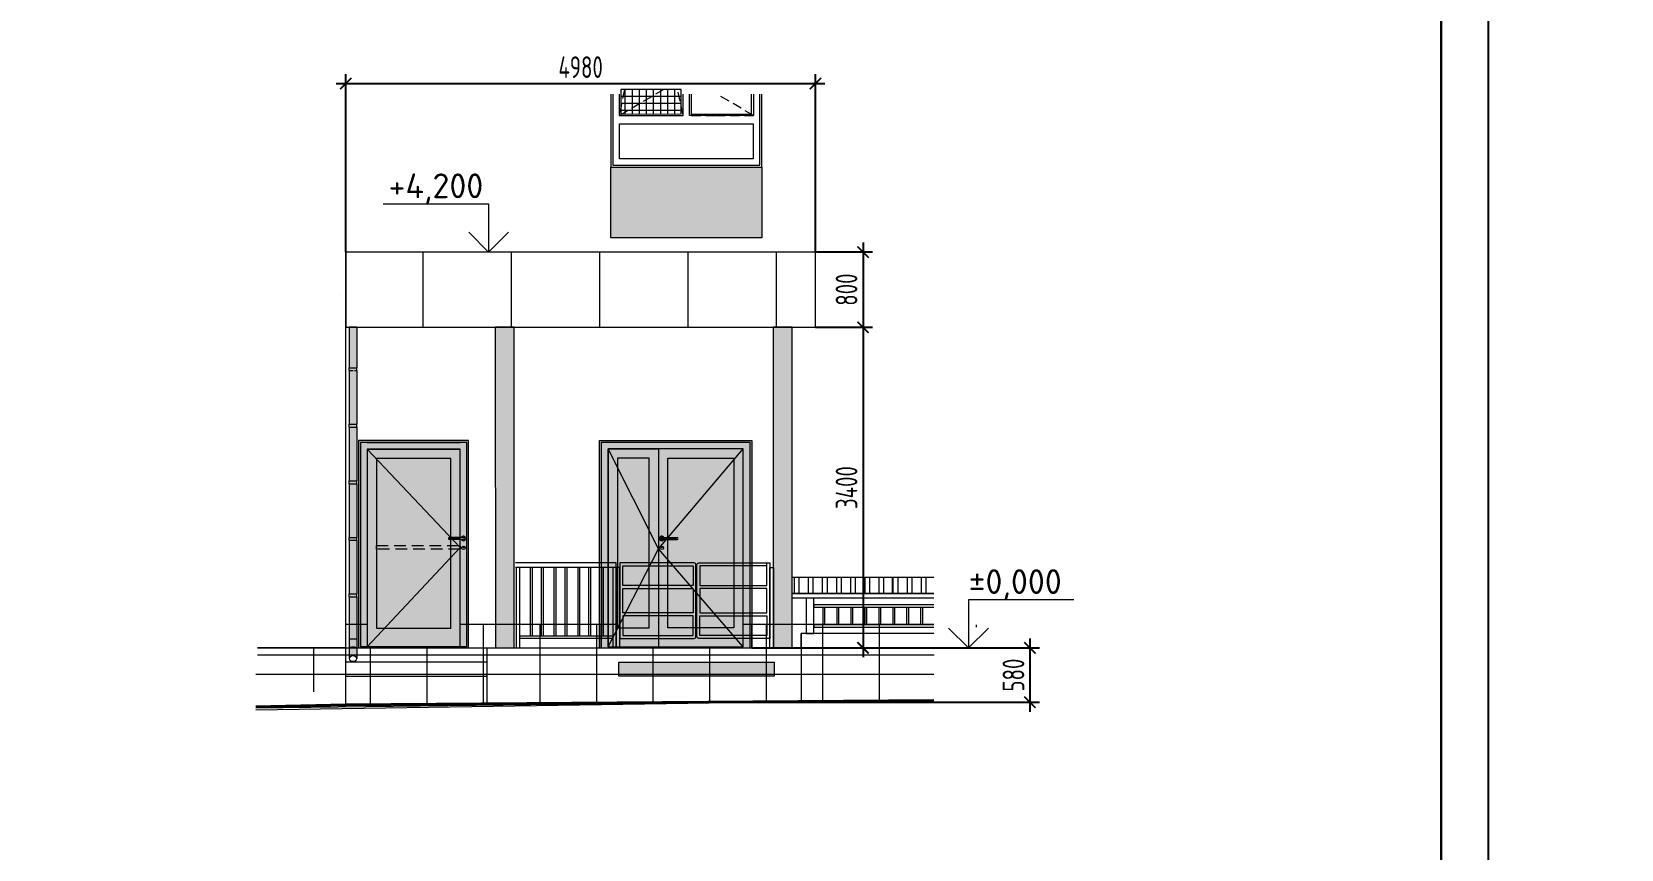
# Model space of a CAD drawing. Header units: millimetres. Extents: x -241391 to 8718866, y 0 to 143518.
# Drawn here: x -173145 to -156282, y 122989 to 131660 of the extents above; entities that cross this region are included whole.
import ezdxf
from ezdxf import colors
from ezdxf.entities.mleader import LeaderData, LeaderLine
from ezdxf.math import Vec2, Vec3

# ---------------------------------------------------------------- set-up
doc = ezdxf.new("R2010")
doc.units = ezdxf.units.MM
doc.header["$MEASUREMENT"] = 0
doc.header["$PDMODE"] = 3
doc.header["$PDSIZE"] = -4
doc.linetypes.add('01_base$0$DASHED2', pattern=[0.375, 0.25, -0.125])
doc.linetypes.add('ADSK_Штриховая_ш2 п1', pattern=[3, 2, -1])
doc.layers.get('0').update_dxf_attribs({"color": 250, "lineweight": 9})
doc.layers.get('Defpoints').update_dxf_attribs({"color": 8})
for name, color, linetype, lineweight, true_color in [('!_Окно_00_Штрих_Стекло', 7, 'Continuous', 0, 0x737373), ('!_Фасад_Штрих_Син', 7, 'Continuous', 5, 0x86d5d5), ('RAL 100 6030', 7, 'Continuous', 0, 0x989057), ('RAL 7016', 7, 'Continuous', 0, 0x383e42), ('RAL 90 10', 7, 'Continuous', 0, 0xf1ece1)]:
    doc.layers.add(name, color=color, linetype=linetype, lineweight=lineweight, true_color=true_color)
for name, color, linetype, lineweight in [('!_Цоколь', 7, 'Continuous', 0), ('АР_Лестницы ограждения', 86, 'Continuous', 13), ('АР_Отметки', 250, 'Continuous', 15), ('АР_тонкая линия', 250, 'Continuous', 0), ('Водосточная система_Ном._пера__120', 7, 'Continuous', 5), ('Ограждение', 250, 'Continuous', 9), ('Подвал', 250, 'Continuous', 30), ('СТЕНЫ кирпич ЛИДЕР', 250, 'Continuous', 15), ('Элементы узлов', 7, 'Continuous', 9)]:
    doc.layers.add(name, color=color, linetype=linetype, lineweight=lineweight)
for name, color, linetype in [('_RAMKA', 7, 'Continuous'), ('PDF _0', 7, 'Continuous'), ('PDF _PDF _0', 7, 'Continuous')]:
    doc.layers.add(name, color=color, linetype=linetype)
doc.layers.add('ТХ_привязка ТХ', color=7, linetype='Continuous', true_color=0x163d5c)
doc.styles.add('ISOCPEUR', font='isocpeur.ttf', dxfattribs={"width": 0.7})
doc.styles.add('PDF ISOCPEUR', font='isocpeur.ttf')
doc.dimstyles.new('R_100', dxfattribs={"dimtxt": 270, "dimasz": 120, "dimexe": 100, "dimexo": 0, "dimgap": 60, "dimtad": 1, "dimdec": 0, "dimrnd": 5, "dimzin": 0, "dimdsep": 46, "dimtxsty": 'ISOCPEUR', "dimblk": 'ARCHTICK', "dimcen": 0, "dimdle": 100, "dimclrd": 256, "dimclre": 256, "dimclrt": 256, "dimadec": 0, "dimazin": 0, "dimtfac": 2, "dimtdec": 0, "dimtofl": 0, "dimtmove": 1, "dimatfit": 3, "dimfxl": 1, "dimtvp": 3, "dimtolj": 1, "dimtzin": 0, "dimarcsym": 0})
pattern_1 = [(90, (453248.1, -163548.1), (-600, 1e-13), []), (180, (453248.1, -163548.1), (-2e-13, -600), [])]

# ---------------------------------------------------------------- blocks, each defined once
blk = doc.blocks.new('_DotSmall')
at = {"color": 0, "linetype": 'ByBlock', "const_width": 0.5}
blk.add_lwpolyline([(-0.0625, 0, 1), (0.0625, 0, 1)], format="xyb", close=True, dxfattribs=at)
blk = doc.blocks.new('A$Cbac6e4b7')
at = {"layer": 'RAL 100 6030'}
h = blk.add_hatch(color=256, dxfattribs=at)
h.dxf.hatch_style = 1
h.paths.add_polyline_path([(1602, 748), (0, 748), (0, 0), (1602, 0)])
at = {"layer": 'СТЕНЫ кирпич ЛИДЕР', "ltscale": 100}
blk.add_lwpolyline([(0, 748), (1602, 748), (1602, 0), (0, 0)], close=True, dxfattribs=at)
blk = doc.blocks.new('A$Ce12d8f06')
at = {"layer": 'Ограждение'}
for points, elevation in [([(1062, 900), (-5, 901)], 1), ([(1063, 850), (-5, 850)], 1), ([(153, 125), (153, 850)], 0), ([(169, 850), (169, 125), (169, 125)], 0), ([(269, 125), (269, 850)], 0), ([(285, 850), (285, 125), (285, 125)], 0), ([(405, 125), (405, 850)], 0), ([(421, 850), (421, 125), (421, 125)], 0), ([(521, 125), (521, 850)], 0), ([(537, 850), (537, 125), (537, 125)], 0), ([(657, 125), (657, 850)], 0), ([(673, 850), (673, 125), (673, 125)], 0), ([(773, 125), (773, 850)], 0), ([(789, 850), (789, 125), (789, 125)], 0), ([(909, 125), (909, 850)], 0), ([(925, 850), (925, 125), (925, 125)], 0), ([(1063, 0), (1063, 850), (1025, 850), (1025, 0), (1063, 0)], 0), ([(1063, 850), (1063, 900)], 0), ([(1063, 850), (1063, 900)], 0), ([(1101, 0), (1101, 850), (1063, 850), (1063, 0), (1101, 0)], 0), ([(2659, 850), (2659, 900)], 1), ([(2659, 850), (2659, 900)], 1), ([(2691, 0), (2691, 850), (2729, 850), (2729, 0), (2691, 0)], 0), ([(1025, 100), (38, 100), (38, 125), (1025, 125)], 1)]:
    blk.add_lwpolyline(points, dxfattribs=dict(at, elevation=elevation))
blk.add_lwpolyline([(38, 0), (38, 850), (0, 850), (0, 0), (38, 0)], dxfattribs=at)
at = {"layer": 'Ограждение', "elevation": 0}
for points in [[(1101, 100), (1888, 100, 0.414214), (1908, 120), (1908, 880, 0.414214), (1888, 900), (1101, 900)], [(1938, 900), (2691, 900), (2691, 100), (1938, 100, -0.414214), (1918, 120), (1918, 880, -0.414214)]]:
    blk.add_lwpolyline(points, format="xyb", close=True, dxfattribs=at)
for points in [[(1878, 660), (1131, 660), (1131, 870), (1878, 870)], [(1948, 660), (2661, 660), (2661, 870), (1948, 870)], [(1878, 370), (1131, 370), (1131, 630), (1878, 630)], [(1948, 370), (2661, 370), (2661, 630), (1948, 630)], [(1878, 340), (1131, 340), (1131, 130), (1878, 130)], [(1948, 340), (2661, 340), (2661, 130), (1948, 130)]]:
    blk.add_lwpolyline(points, close=True, dxfattribs=at)
blk = doc.blocks.new('A$C3d7adb4b')
at = {"layer": 'RAL 7016', "ltscale": 100, "true_color": 0x636466, "transparency": 33554687}
h = blk.add_hatch(color=251, dxfattribs=at)
h.dxf.hatch_style = 1
h.paths.add_polyline_path([(0, 0), (-1650, 0), (-1650, -150), (0, -150)])
blk.add_lwpolyline([(-1650, 0), (0, 0), (0, -150), (-1650, -150)], close=True)
blk = doc.blocks.new('A$C8b9b5741')
at = {"layer": 'Элементы узлов', "true_color": 0x383e42}
blk.add_hatch(color=250, dxfattribs=at).paths.add_polyline_path([(0, 3), (-80, 3), (-79, -429), (-70, -429), (-56, -429), (-40, -429), (-24, -429), (-10, -429), (0, -429)])
h = blk.add_hatch(color=250, dxfattribs=at)
h.paths.add_polyline_path([(0, -3409), (0, -3309), (-3, -3309), (-12, -3309), (-25, -3309), (-40, -3309), (-55, -3309), (-68, -3309), (-77, -3309), (-80, -3309), (-80, -3409), (-80, -3515), (-77, -3504), (-68, -3495), (-55, -3489), (-40, -3487), (-25, -3489), (-12, -3495), (-3, -3504), (0, -3515)])
h.paths.add_polyline_path([(0, -2859), (-1, -2859), (-10, -2859), (-24, -2859), (-40, -2859), (-56, -2859), (-70, -2859), (-80, -2859), (-80, -3309), (-77, -3309), (-68, -3309), (-55, -3309), (-40, -3309), (-25, -3309), (-12, -3309), (-3, -3309), (0, -3309)])
h.paths.add_polyline_path([(2, -2829), (-1, -2829), (-10, -2829), (-24, -2829), (-40, -2829), (-56, -2829), (-70, -2829), (-79, -2829), (-82, -2829), (-82, -2859), (-79, -2859), (-70, -2859), (-56, -2859), (-40, -2859), (-24, -2859), (-10, -2859), (-1, -2859), (0, -2859), (2, -2859)])
h.paths.add_polyline_path([(0, -2259), (-1, -2259), (-10, -2259), (-24, -2259), (-40, -2259), (-56, -2259), (-70, -2259), (-79, -2259), (-80, -2259), (-80, -2829), (-79, -2829), (-70, -2829), (-56, -2829), (-40, -2829), (-24, -2829), (-10, -2829), (-1, -2829), (0, -2829)])
h.paths.add_polyline_path([(2, -2229), (-1, -2229), (-10, -2229), (-24, -2229), (-40, -2229), (-56, -2229), (-70, -2229), (-79, -2229), (-82, -2229), (-82, -2259), (-79, -2259), (-70, -2259), (-56, -2259), (-40, -2259), (-24, -2259), (-10, -2259), (-1, -2259), (2, -2259)])
h.paths.add_polyline_path([(0, -1659), (-1, -1659), (-10, -1659), (-24, -1659), (-40, -1659), (-56, -1659), (-70, -1659), (-79, -1659), (-80, -1659), (-80, -2229), (-79, -2229), (-70, -2229), (-56, -2229), (-40, -2229), (-24, -2229), (-10, -2229), (-1, -2229), (0, -2229)])
h.paths.add_polyline_path([(2, -1629), (-1, -1629), (-10, -1629), (-24, -1629), (-40, -1629), (-56, -1629), (-70, -1629), (-79, -1629), (-82, -1629), (-82, -1659), (-79, -1659), (-70, -1659), (-56, -1659), (-40, -1659), (-24, -1659), (-10, -1659), (-1, -1659), (2, -1659)])
h.paths.add_polyline_path([(0, -1059), (-1, -1059), (-10, -1059), (-24, -1059), (-40, -1059), (-56, -1059), (-70, -1059), (-79, -1059), (-80, -1059), (-80, -1629), (-79, -1629), (-70, -1629), (-56, -1629), (-40, -1629), (-24, -1629), (-10, -1629), (-1, -1629), (0, -1629)])
h.paths.add_polyline_path([(2, -1029), (-1, -1029), (-10, -1029), (-24, -1029), (-40, -1029), (-56, -1029), (-70, -1029), (-79, -1029), (-82, -1029), (-82, -1059), (-79, -1059), (-70, -1059), (-56, -1059), (-40, -1059), (-24, -1059), (-10, -1059), (-1, -1059), (2, -1059)])
h.paths.add_polyline_path([(0, -459), (2, -459), (2, -429), (0, -429), (-32, -429), (-79, -429), (-82, -429), (-82, -459), (-80, -459), (-80, -1029), (-79, -1029), (-70, -1029), (-56, -1029), (-40, -1029), (-24, -1029), (-10, -1029), (-1, -1029), (0, -1029)])
at = {"ltscale": 150}
blk.add_line((-80, 3), (0, 3), dxfattribs=at)
at = {"layer": 'Водосточная система_Ном._пера__120', "color": 7, "linetype": 'Continuous', "lineweight": 5}
for p, q in [((-80, 3), (-79, -429)), ((0, 3), (0, -429)), ((-82, -429), (-79, -429)), ((-82, -459), (-82, -429)), ((-82, -459), (-79, -459)), ((-80, -459), (-80, -1029)), ((-79, -429), (-70, -429)), ((-79, -459), (-70, -459)), ((-70, -429), (-56, -429)), ((-70, -459), (-56, -459)), ((-56, -429), (-40, -429)), ((-56, -459), (-40, -459)), ((-40, -429), (-24, -429)), ((-24, -429), (-10, -429)), ((-24, -459), (-10, -459)), ((-10, -429), (-1, -429)), ((-10, -459), (-1, -459)), ((-1, -429), (2, -429)), ((-1, -459), (2, -459)), ((2, -459), (2, -429)), ((-82, -1029), (-79, -1029)), ((-82, -1059), (-82, -1029)), ((-82, -1059), (-79, -1059)), ((-80, -1059), (-80, -1629)), ((-79, -1029), (-70, -1029)), ((-79, -1059), (-70, -1059)), ((-70, -1029), (-56, -1029)), ((-70, -1059), (-56, -1059)), ((-56, -1029), (-40, -1029)), ((-56, -1059), (-40, -1059)), ((-40, -1029), (-24, -1029)), ((-40, -1059), (-24, -1059)), ((-24, -1029), (-10, -1029)), ((-24, -1059), (-10, -1059)), ((-10, -1029), (-1, -1029)), ((-10, -1059), (-1, -1059)), ((-1, -1029), (2, -1029)), ((-1, -1059), (2, -1059)), ((0, -1059), (0, -1629)), ((2, -1059), (2, -1029)), ((-82, -1629), (-79, -1629)), ((-82, -1659), (-82, -1629)), ((-82, -1659), (-79, -1659)), ((-80, -1659), (-80, -2229)), ((-79, -1629), (-70, -1629)), ((-79, -1659), (-70, -1659)), ((-70, -1629), (-56, -1629)), ((-70, -1659), (-56, -1659)), ((-56, -1629), (-40, -1629)), ((-56, -1659), (-40, -1659)), ((-40, -1629), (-24, -1629)), ((-40, -1659), (-24, -1659)), ((-24, -1629), (-10, -1629)), ((-24, -1659), (-10, -1659)), ((-10, -1629), (-1, -1629)), ((-10, -1659), (-1, -1659)), ((-1, -1629), (2, -1629)), ((-1, -1659), (2, -1659)), ((0, -1659), (0, -2229)), ((2, -1659), (2, -1629)), ((-82, -2229), (-79, -2229)), ((-82, -2259), (-82, -2229)), ((-82, -2259), (-79, -2259)), ((-80, -2259), (-80, -2829)), ((-79, -2229), (-70, -2229)), ((-79, -2259), (-70, -2259)), ((-70, -2229), (-56, -2229)), ((-70, -2259), (-56, -2259)), ((-56, -2229), (-40, -2229)), ((-56, -2259), (-40, -2259)), ((-40, -2229), (-24, -2229)), ((-40, -2259), (-24, -2259)), ((-24, -2229), (-10, -2229)), ((-24, -2259), (-10, -2259)), ((-10, -2229), (-1, -2229)), ((-10, -2259), (-1, -2259)), ((-1, -2229), (2, -2229)), ((-1, -2259), (2, -2259)), ((0, -2259), (0, -2829)), ((2, -2259), (2, -2229)), ((-82, -2829), (-79, -2829)), ((-82, -2859), (-82, -2829)), ((-82, -2859), (-79, -2859)), ((-80, -2859), (-80, -3309)), ((-79, -2829), (-70, -2829)), ((-79, -2859), (-70, -2859)), ((-70, -2829), (-56, -2829)), ((-70, -2859), (-56, -2859)), ((-56, -2829), (-40, -2829)), ((-56, -2859), (-40, -2859)), ((-40, -2829), (-24, -2829)), ((-40, -2859), (-24, -2859)), ((-24, -2829), (-10, -2829)), ((-24, -2859), (-10, -2859)), ((-10, -2829), (-1, -2829)), ((-10, -2859), (-1, -2859)), ((-1, -2829), (2, -2829)), ((-1, -2859), (2, -2859)), ((0, -2859), (0, -3309)), ((2, -2859), (2, -2829)), ((-77, -3309), (-80, -3309)), ((-80, -3309), (-80, -3409)), ((-68, -3309), (-77, -3309)), ((-55, -3309), (-68, -3309)), ((-40, -3309), (-55, -3309)), ((-25, -3309), (-40, -3309)), ((-12, -3309), (-25, -3309)), ((-3, -3309), (-12, -3309)), ((0, -3309), (-3, -3309)), ((0, -3309), (0, -3409)), ((-80, -3409), (-80, -3515)), ((-77, -3504), (-80, -3515)), ((-80, -3515), (-77, -3526)), ((-68, -3397), (-77, -3403)), ((-68, -3495), (-77, -3504)), ((-77, -3526), (-68, -3535)), ((-55, -3394), (-68, -3397)), ((-55, -3489), (-68, -3495)), ((-68, -3535), (-55, -3541)), ((-40, -3393), (-55, -3394)), ((-40, -3487), (-55, -3489)), ((-25, -3394), (-40, -3393)), ((-25, -3489), (-40, -3487)), ((-12, -3397), (-25, -3394)), ((-12, -3495), (-25, -3489)), ((-25, -3541), (-12, -3535)), ((-3, -3403), (-12, -3397)), ((-3, -3504), (-12, -3495)), ((-12, -3535), (-3, -3526)), ((0, -3515), (-3, -3504)), ((-3, -3526), (0, -3515)), ((0, -3409), (0, -3515)), ((-55, -3541), (-40, -3543)), ((-40, -3543), (-25, -3541))]:
    blk.add_line(p, q, dxfattribs=at)
at = {"layer": 'Элементы узлов', "color": 250, "true_color": 0x383e42}
blk.add_line((0, -459), (0, -1029), dxfattribs=at)
blk = doc.blocks.new('A$Cca279a30')
at = {"layer": '!_Фасад_Штрих_Син', "ltscale": 10}
h = blk.add_hatch(dxfattribs=at)
h.set_pattern_fill('GRATE', color=250, scale=30000, angle=90)
h.set_pattern_definition([(90, (559442.9, -259309.8), (-937.5, 6e-14), []), (180, (559443, -259309.8), (-5e-13, -3750), [])])
h.paths.add_polyline_path([(4982, 798), (0, 798), (0, 0), (4982, 0)])
at = {"layer": 'PDF _0', "lineweight": 0}
blk.add_lwpolyline([(0, 798), (0, 0), (4982, 0), (4982, 798)], close=True, dxfattribs=at)
blk = doc.blocks.new('_ArchTick')
at = {"color": 0, "linetype": 'ByBlock', "const_width": 0.15}
blk.add_lwpolyline([(-0.5, -0.5), (0.5, 0.5)], dxfattribs=at)
blk = doc.blocks.new('*D320')
at = {"layer": 'Defpoints', "color": 0, "ltscale": 100, "transparency": 16777216}
for p in [(-164831, 131110), (-169814, 129324, 1), (-164831, 129324, 1)]:
    blk.add_point(p, dxfattribs=at)
at = {"layer": 'ТХ_привязка ТХ', "lineweight": -2, "ltscale": 100, "transparency": 16777216}
for p, q in [((-169814, 129324), (-169814, 131210)), ((-164831, 129324), (-164831, 131210)), ((-169914, 131110), (-164731, 131110))]:
    blk.add_line(p, q, dxfattribs=at)
at = {"layer": 'ТХ_привязка ТХ', "lineweight": -2, "ltscale": 100, "transparency": 16777216, "xscale": 120, "yscale": 120, "zscale": 120, "rotation": 180}
blk.add_blockref('_ArchTick', (-169814, 131110), dxfattribs=at)
at = {"layer": 'ТХ_привязка ТХ', "lineweight": -2, "ltscale": 100, "transparency": 16777216, "xscale": 120, "yscale": 120, "zscale": 120}
blk.add_blockref('_ArchTick', (-164831, 131110), dxfattribs=at)
at = {"layer": 'ТХ_привязка ТХ', "ltscale": 100, "transparency": 16777216, "insert": (-167322, 131285), "char_height": 230, "attachment_point": 5, "style": 'ISOCPEUR'}
blk.add_mtext('\\A1;4980', dxfattribs=at)
blk = doc.blocks.new('*D321')
at = {"layer": 'Defpoints', "color": 0, "ltscale": 100, "transparency": 16777216}
for p in [(-164831, 129324, 1), (-164831, 128525, 1), (-164326, 128525)]:
    blk.add_point(p, dxfattribs=at)
at = {"layer": 'ТХ_привязка ТХ', "lineweight": -2, "ltscale": 100, "transparency": 16777216}
for p, q in [((-164326, 129424), (-164326, 128425)), ((-164831, 129324), (-164226, 129324)), ((-164831, 128525), (-164226, 128525))]:
    blk.add_line(p, q, dxfattribs=at)
at = {"layer": 'ТХ_привязка ТХ', "lineweight": -2, "ltscale": 100, "transparency": 16777216, "xscale": 120, "yscale": 120, "zscale": 120}
for p, rotation in [((-164326, 129324), 90), ((-164326, 128525), 270)]:
    blk.add_blockref('_ArchTick', p, dxfattribs=dict(at, rotation=rotation))
at = {"layer": 'ТХ_привязка ТХ', "ltscale": 100, "transparency": 16777216, "insert": (-164501, 128925), "char_height": 230, "attachment_point": 5, "rotation": 90, "style": 'ISOCPEUR'}
blk.add_mtext('\\A1;800', dxfattribs=at)
blk = doc.blocks.new('*D322')
at = {"layer": 'Defpoints', "color": 0, "ltscale": 100, "transparency": 16777216}
for p in [(-164831, 128525, 1), (-165506, 125125, 2), (-164326, 125125)]:
    blk.add_point(p, dxfattribs=at)
at = {"layer": 'ТХ_привязка ТХ', "lineweight": -2, "ltscale": 100, "transparency": 16777216}
for p, q in [((-164831, 128525), (-164226, 128525)), ((-164326, 128625), (-164326, 125025)), ((-165506, 125125), (-164226, 125125))]:
    blk.add_line(p, q, dxfattribs=at)
at = {"layer": 'ТХ_привязка ТХ', "lineweight": -2, "ltscale": 100, "transparency": 16777216, "xscale": 120, "yscale": 120, "zscale": 120}
for p, rotation in [((-164326, 128525), 90), ((-164326, 125125), 270)]:
    blk.add_blockref('_ArchTick', p, dxfattribs=dict(at, rotation=rotation))
at = {"layer": 'ТХ_привязка ТХ', "ltscale": 100, "transparency": 16777216, "insert": (-164501, 126825), "char_height": 230, "attachment_point": 5, "rotation": 90, "style": 'ISOCPEUR'}
blk.add_mtext('\\A1;3400', dxfattribs=at)
blk = doc.blocks.new('*D323')
at = {"layer": 'Defpoints', "color": 0, "ltscale": 100, "transparency": 16777216}
for p in [(-165506, 125125, 2), (-166247, 124547), (-162555, 124547)]:
    blk.add_point(p, dxfattribs=at)
at = {"layer": 'ТХ_привязка ТХ', "lineweight": -2, "ltscale": 100, "transparency": 16777216}
for p, q in [((-165506, 125125), (-162455, 125125)), ((-162555, 125225), (-162555, 124447)), ((-166247, 124547), (-162455, 124547))]:
    blk.add_line(p, q, dxfattribs=at)
at = {"layer": 'ТХ_привязка ТХ', "lineweight": -2, "ltscale": 100, "transparency": 16777216, "xscale": 120, "yscale": 120, "zscale": 120}
for p, rotation in [((-162555, 125125), 90), ((-162555, 124547), 270)]:
    blk.add_blockref('_ArchTick', p, dxfattribs=dict(at, rotation=rotation))
at = {"layer": 'ТХ_привязка ТХ', "ltscale": 100, "transparency": 16777216, "insert": (-162730, 124836), "char_height": 230, "attachment_point": 5, "rotation": 90, "style": 'ISOCPEUR'}
blk.add_mtext('\\A1;580', dxfattribs=at)

msp = doc.modelspace()

# ---------------------------------------------------------------- hatches: boundary and pattern name
at = {"layer": '!_Окно_00_Штрих_Стекло'}
h = msp.add_hatch(color=256, dxfattribs=at)
h.dxf.hatch_style = 1
h.set_gradient(color1=(70, 92, 124), color2=(219, 225, 235), name='CURVED')
h.paths.add_polyline_path([(-168617.7, 127133.9), (-169487.7, 127133.9), (-169487.7, 125334.8), (-168617.7, 125334.8)])
h = msp.add_hatch(color=256, dxfattribs=at)
h.dxf.hatch_style = 1
h.set_gradient(color1=(70, 92, 124), color2=(219, 225, 235), name='CURVED')
h.paths.add_polyline_path([(-166930.3, 127135.5), (-165696.5, 127135.5), (-165696.5, 125335.5), (-166930.3, 125335.5)])
at = {"layer": '!_Цоколь', "lineweight": 0, "ltscale": 5, "true_color": 0x636466}
h = msp.add_hatch(dxfattribs=at)
h.set_pattern_fill('ANSI37', color=251, scale=4800, angle=45)
h.set_pattern_definition(pattern_1)
h.paths.add_polyline_path([(-169813.5, 125125.5), (-169813.7, 125375), (-169677.7, 125375), (-169677.3, 125125.5)])
h = msp.add_hatch(dxfattribs=at)
h.set_pattern_fill('ANSI37', color=251, scale=4800, angle=45)
h.set_pattern_definition(pattern_1)
h.paths.add_polyline_path([(-168510.3, 125125.5), (-168510.5, 125375), (-168226.1, 125375), (-168226, 125125.5)])
h = msp.add_hatch(dxfattribs=at)
h.set_pattern_fill('ANSI37', color=251, scale=4800, angle=45)
h.set_pattern_definition(pattern_1)
h.paths.add_polyline_path([(-168027, 125123.9), (-168027.2, 125375), (-167121.6, 125375), (-167121.2, 125125.5)])
h = msp.add_hatch(dxfattribs=at)
h.set_pattern_fill('ANSI37', color=251, scale=4800, angle=45)
h.set_pattern_definition(pattern_1)
h.paths.add_polyline_path([(-165506.4, 125123.9), (-165506.5, 125374.7), (-164981.6, 125375.3), (-164981.2, 125125.1)])
h = msp.add_hatch(dxfattribs=at)
h.set_pattern_fill('ANSI37', color=251, scale=4800, angle=45)
h.set_pattern_definition(pattern_1)
h.paths.add_polyline_path([(-164980, 124543.8), (-164981.4, 125380.6), (-163570.4, 125375), (-163575, 124563.5)])
h = msp.add_hatch(dxfattribs=at)
h.set_pattern_fill('ANSI37', color=251, scale=4800, angle=45)
h.set_pattern_definition(pattern_1)
h.paths.add_polyline_path([(-169813.5, 124665.5), (-169813.5, 125125.5), (-170459, 125125.5), (-170749.8, 125125.5), (-170749.8, 124646)])
h = msp.add_hatch(dxfattribs=at)
h.set_pattern_fill('ANSI37', color=251, scale=4800, angle=45)
h.set_pattern_definition(pattern_1)
h.paths.add_polyline_path([(-164981.4, 125125.5), (-169813.5, 125125.5), (-169812.3, 124508.7), (-164980.2, 124547.6)])
at = {"layer": 'RAL 7016', "ltscale": 100, "transparency": 33554687}
h = msp.add_hatch(color=256, dxfattribs=at)
h.dxf.hatch_style = 1
h.paths.add_polyline_path([(-169677.3, 127323.8), (-168510.3, 127323.8), (-168510.3, 125125.5), (-169677.3, 125125.5)])
h.paths.add_polyline_path([(-169487.7, 127133.9), (-169487.7, 125334.8), (-168700.3, 125334.8), (-168700.3, 127133.9)], flags=16)
h = msp.add_hatch(color=256, dxfattribs=at)
h.dxf.hatch_style = 1
h.paths.add_polyline_path([(-167121.4, 127325.5), (-165506.4, 127325.5), (-165506.4, 125125.5), (-167121.4, 125125.5)])
h.paths.add_polyline_path([(-166929.1, 127135.5), (-166931.5, 125334.9), (-165697.7, 125335.2), (-165695.3, 127135.7)], flags=16)
h = msp.add_hatch(color=256, dxfattribs=at)
h.dxf.hatch_style = 1
h.paths.add_polyline_path([(-166596.4, 127155.2), (-166396.7, 127155.2), (-166396.7, 125335.5), (-166596.4, 125335.5)])
h = msp.add_hatch(color=256, dxfattribs=at)
h.dxf.hatch_style = 1
h.paths.add_polyline_path([(-166439.7, 126275.5), (-166461.5, 126275.5, -1), (-166461.5, 126295.5), (-166439.7, 126295.5, 4.5817425)])
h.paths.add_polyline_path([(-166426.4, 126295.5), (-166461.5, 126295.5, 1), (-166461.5, 126275.5), (-166426.4, 126275.5)])
h.paths.add_polyline_path([(-166415.5, 126295.5), (-166426.4, 126295.5), (-166426.4, 126285.5)], flags=17)
h.paths.add_polyline_path([(-166426.4, 126285.5), (-166426.4, 126275.5), (-166417.6, 126275.5)], flags=17)
h.paths.add_polyline_path([(-166311.5, 126295.5), (-166415.5, 126295.5), (-166426.4, 126285.5), (-166417.6, 126275.5), (-166311.5, 126275.5, 1)])
h = msp.add_hatch(color=256, dxfattribs=at)
h.dxf.hatch_style = 1
h.paths.add_polyline_path([(-168715.3, 126295.5), (-168610.2, 126295.5), (-168600.3, 126285.5), (-168608.7, 126275.5), (-168715.3, 126275.5, -1)])
h.paths.add_polyline_path([(-168610.2, 126295.5), (-168600.3, 126295.5), (-168600.3, 126285.5)], flags=17)
h.paths.add_polyline_path([(-168600.3, 126285.5), (-168600.3, 126275.5), (-168608.7, 126275.5)], flags=17)
at = {"layer": 'RAL 90 10', "ltscale": 100, "transparency": 33554687}
h = msp.add_hatch(color=256, dxfattribs=at)
h.dxf.hatch_style = 1
h.paths.add_polyline_path([(-168027.1, 128525.5), (-168226, 128525.5), (-168226, 125125.5), (-168027.1, 125125.5)])
h = msp.add_hatch(color=256, dxfattribs=at)
h.dxf.hatch_style = 1
h.paths.add_polyline_path([(-165078.8, 128525.4), (-165277.7, 128525.4), (-165277.7, 125125.5), (-165078.8, 125125.5)])

# ---------------------------------------------------------------- linework, layer by layer
at = {"layer": '!_Цоколь', "color": 251, "lineweight": 0, "ltscale": 5, "true_color": 0x636466}
msp.add_line((-170766.9, 124845.4, 2.7), (-163573.4, 124845.4, 2.7), dxfattribs=at)
at = {"ltscale": 150}
for p, q in [((-169813.5, 124519.3), (-169813.5, 130997.5, 2.1)), ((-169587.7, 127303.9, 2.1), (-168600.3, 127303.9, 2.1)), ((-169587.7, 127233.9, 2.1), (-168600.3, 127233.9, 2.1)), ((-164606.6, 125874.8, 1.1), (-164606.6, 125701.6, 1.1)), ((-164017.3, 125874.8, 1.1), (-164017.3, 125701.6, 1.1)), ((-169813.5, 125375, 2.4), (-169587.7, 125375, 2.4)), ((-168600.3, 125375, 2.5), (-166930.3, 125375, 2.5)), ((-165596.4, 125375, 2.6), (-163573.4, 125375, 2.6)), ((-169813.5, 125125.5, -0.1), (-170749.8, 125125.5, 0.1)), ((-169813.5, 125125.5, 2.1), (-164981.4, 125125.5, 2.1)), ((-169677.3, 125125.5, 2.1), (-168510.3, 125125.5, 2.1)), ((-168317.3, 125125.5, 2.1), (-168317.3, 124531)), ((-167121.4, 125125.5, 2.1), (-165506.4, 125125.5, 2.1)), ((-164981.4, 125125.5, 2.1), (-164981.4, 125275.5, 2.1)), ((-169811.7, 124975.5, 2.1), (-168317.3, 124975.5, 2.1)), ((-169811.7, 124825.5, 2.1), (-168317.3, 124825.5, 2.1))]:
    msp.add_line(p, q, dxfattribs=at)
for p, q in [((-168565.3, 126295.5, 2.1), (-168715.3, 126295.5, 2.1)), ((-168565.3, 126275.5, 2.1), (-168715.3, 126275.5, 2.1)), ((-166461.5, 126295.5, 2.1), (-166296.5, 126295.5, 2.1)), ((-166461.5, 126275.5, 2.1), (-166296.5, 126275.5, 2.1))]:
    msp.add_line(p, q)
for points, elevation in [([(-168226, 125125.5), (-168027.1, 125125.5), (-168028.3, 128525.4), (-168227.3, 128525.4)], 2.1), ([(-165277.7, 125125.5), (-165078.8, 125125.5), (-165078.8, 128525.4), (-165277.7, 128525.4)], 2.1), ([(-169487.7, 125334.8), (-168700.3, 125334.8), (-168700.3, 127133.9), (-169487.7, 127133.9)], 2.1), ([(-166930.3, 125335.5), (-166596.4, 125335.5), (-166596.4, 127135.5), (-166930.3, 127135.5)], 2.1), ([(-165696.5, 125335.5), (-166396.7, 125335.5), (-166396.7, 127135.5), (-165696.5, 127135.5)], 2.1), ([(-164928.5, 125275.5), (-164848.8, 125275.5), (-164848.8, 125651.6), (-164928.5, 125651.6)], 1.1)]:
    msp.add_lwpolyline(points, close=True, dxfattribs=dict(at, elevation=elevation))
at = {"elevation": 2.1}
for points in [[(-168510.3, 125125.5), (-168510.3, 127323.8), (-169677.3, 127323.8), (-169677.3, 125125.5)], [(-167121.4, 125125.5), (-167121.4, 127325.5), (-165506.4, 127325.5), (-165506.4, 125125.5)], [(-169657.7, 127303.9), (-169657.7, 125135.5)], [(-168600.3, 125135.5), (-168600.3, 127233.9), (-169587.7, 127233.9), (-169587.7, 125135.5)], [(-168530.3, 125135.5), (-168530.3, 127303.9)], [(-167101.4, 125125.5), (-167101.4, 127305.5), (-165526.4, 127305.5), (-165526.4, 125125.5)], [(-167031.4, 125135.5), (-167031.4, 127235.5), (-166496.5, 127235.5), (-166496.5, 125135.5)], [(-165596.4, 125135.5), (-165596.4, 127235.5), (-166496.5, 127235.5), (-166496.5, 125135.5)]]:
    msp.add_lwpolyline(points, dxfattribs=at)
at = {"ltscale": 100, "elevation": 2.1}
for points in [[(-168530.3, 127303.9), (-169657.7, 127303.9)], [(-168530.3, 127303.9), (-169657.3, 127303.9)], [(-167031.4, 127305.5), (-165596.4, 127305.5)], [(-168530.3, 125135.5), (-169657.7, 125135.5)], [(-168600.3, 125135.5), (-169587.7, 125135.5)], [(-167031.4, 125135.5), (-165596.4, 125135.5)]]:
    msp.add_lwpolyline(points, dxfattribs=at)
at = {"ltscale": 50, "elevation": 2.1}
for points in [[(-169587.7, 125135.5), (-168600.3, 126190.5), (-169587.7, 127233.9)], [(-167031.4, 125135.5), (-166496.5, 126175.5), (-167031.4, 127235.5)], [(-165596.4, 125135.5), (-166496.5, 126175.5), (-165596.4, 127235.5)]]:
    msp.add_lwpolyline(points, dxfattribs=at)
at = {"ltscale": 100, "elevation": 2.1}
msp.add_lwpolyline([(-167031.4, 125135.5), (-165596.4, 125135.5), (-165596.4, 127235.5), (-167031.4, 127235.5)], close=True, dxfattribs=at)
at = {"linetype": '01_base$0$DASHED2', "ltscale": 500, "elevation": 2.1}
msp.add_lwpolyline([(-168600.3, 126170.5), (-169487.7, 126170.5), (-169487.7, 126210.5), (-168600.3, 126210.5)], close=True, dxfattribs=at)
at = {"ltscale": 150}
for points, elevation in [([(-163573.4, 125701.6), (-165078.8, 125701.6), (-165078.8, 125874.8), (-163573.4, 125874.8)], 1.1), ([(-163573.4, 125651.6), (-165078.8, 125651.6), (-165078.8, 125701.6), (-163573.4, 125701.6)], 1.1), ([(-163573.4, 125275.5), (-164981.4, 125275.5), (-164981.4, 124558.2), (-163573.4, 124569.1)], 2.1)]:
    msp.add_lwpolyline(points, dxfattribs=dict(at, elevation=elevation))
at = {"color": 6, "ltscale": 150, "elevation": 2.1}
msp.add_lwpolyline([(-170749.8, 125125.5), (-169813.5, 125125.5), (-169813.5, 125375), (-169677.3, 125375), (-169677.3, 125125.5), (-168510.3, 125125.5), (-168510.3, 125375), (-167121.4, 125375), (-167121.4, 125125.5), (-165506.4, 125125.5), (-165506.4, 125375), (-163573.4, 125375)], dxfattribs=at)
at = {"color": 6, "ltscale": 150}
for points in [[(-163573.4, 124568.2), (-164351.6, 124561.9), (-170766.9, 124463.4)], [(-163573.4, 124568.2), (-164357.3, 124561.9), (-170766.9, 124484.1)]]:
    msp.add_lwpolyline(points, dxfattribs=at)
for centre, radius in [((-168565.3, 126185.5, 2.1), 19), ((-168565.3, 126192.9, 2.1), 7.5), ((-166461.5, 126185.5, 2.1), 19), ((-166461.5, 126192.9, 2.1), 7.5)]:
    msp.add_circle(centre, radius)
for centre, radius, start, end in [((-168565.3, 126285.5, 2.1), 24, 204.62431, 155.37569), ((-166461.5, 126285.5, 2.1), 24, 24.62431, 335.37569), ((-168715.3, 126285.5, 2.1), 10, 90, 270), ((-168565.3, 126285.5, 2.1), 10, 270, 90), ((-166461.5, 126285.5, 2.1), 10, 90, 270), ((-166296.5, 126285.5, 2.1), 10, 270, 90)]:
    msp.add_arc(centre, radius, start, end)
at = {"layer": '_RAMKA', "color": 0}
msp.add_lwpolyline([(-241391.3, 81826.5), (-157691.3, 81826.5), (-157691.3, 141008.3), (-241391.3, 141008.3)], close=True, dxfattribs=at)
at = {"layer": '_RAMKA', "color": 0, "lineweight": 30}
msp.add_lwpolyline([(-239391.3, 82326.5), (-158191.3, 82326.5), (-158191.3, 140508.3), (-239391.3, 140508.3)], close=True, dxfattribs=at)
at = {"layer": 'PDF _0', "linetype": 'ADSK_Штриховая_ш2 п1', "lineweight": 0, "ltscale": 50}
for p, q in [((-166912.5, 130772.3, 2.1), (-166442.5, 131048.9, 2.1)), ((-166856.2, 131048.9, 2.1), (-166912.5, 130772.3, 2.1)), ((-166235.6, 130776.1, 2.1), (-166291.2, 131048.9, 2.1)), ((-165488.8, 130772.3, 2.1), (-165871.5, 130997.5, 2.1)), ((-166145.7, 130772.3, 2.1), (-165887.2, 130772.3, 2.1)), ((-165887.2, 130772.3, 2.1), (-165488.8, 130772.3, 2.1))]:
    msp.add_line(p, q, dxfattribs=at)
at = {"layer": 'PDF _0', "lineweight": 0}
for points, elevation in [([(-169416.4, 129833.8), (-168300.7, 129833.8), (-168300.7, 129323.9), (-168087.3, 129532.8), (-168300.7, 129323.9), (-168509.6, 129532.8)], 1.5), ([(-169865, 128873.7), (-169865, 128873.7)], 2.1), ([(-169865, 128873.7), (-169865, 128873.7)], 2.1)]:
    msp.add_lwpolyline(points, dxfattribs=dict(at, elevation=elevation))
at = {"layer": 'PDF _0', "lineweight": 0, "elevation": 1.4}
msp.add_lwpolyline([(-169813.5, 129323.9), (-169813.5, 128525.4), (-164831.4, 128525.4), (-164831.4, 129323.9)], close=True, dxfattribs=at)
at = {"layer": 'PDF _0', "lineweight": 0}
for points in [[(-162089.6, 125635.4), (-163205.3, 125635.4), (-163205.3, 125125.5), (-163418.7, 125334.4), (-163205.3, 125125.5), (-162996.4, 125334.4)], [(-164487.9, 125125.5), (-162718.4, 125125.5)]]:
    msp.add_lwpolyline(points, dxfattribs=at)
at = {"layer": 'PDF _PDF _0', "color": 251, "linetype": 'Continuous', "lineweight": 0, "true_color": 0x636466}
for p, q in [((-166255.6, 131048.9, 2.1), (-166896.4, 131048.9, 2.1)), ((-166851.4, 131048.9, 2.1), (-166851.4, 130787.3, 2.1)), ((-166776.4, 131048.9, 2.1), (-166776.4, 130787.4, 2.1)), ((-166701.4, 131048.9, 2.1), (-166701.4, 130787.5, 2.1)), ((-166626.4, 131048.9, 2.1), (-166626.4, 130787.7, 2.1)), ((-166551.4, 131048.9, 2.1), (-166551.4, 130787.8, 2.1)), ((-166476.4, 131048.9, 2.1), (-166476.4, 130787.9, 2.1)), ((-166401.4, 131048.9, 2.1), (-166401.4, 130788, 2.1)), ((-166326.4, 131048.9, 2.1), (-166326.4, 130788.1, 2.1)), ((-166255.6, 130973.9, 2.1), (-166896.4, 130973.9, 2.1)), ((-166255.6, 130898.9, 2.1), (-166896.4, 130898.9, 2.1)), ((-166255.6, 130823.9, 2.1), (-166896.4, 130823.9, 2.1))]:
    msp.add_line(p, q, dxfattribs=at)
at = {"layer": 'PDF _PDF _0', "lineweight": 0}
for p, q in [((-166896.4, 131048.9, 2.1), (-166896.4, 130787.2, 2.1)), ((-166255.6, 130788.2, 2.1), (-166255.6, 131048.9, 2.1)), ((-167001.4, 130997.5, 2.1), (-167001.4, 130223.9, 2.1)), ((-166981.4, 130997.5, 2.1), (-166981.4, 130243.9, 2.1)), ((-166912.5, 130997.5, 2.1), (-166912.5, 130772.3, 2.1)), ((-166235.6, 130772.3, 2.1), (-166235.6, 130997.5, 2.1)), ((-166165.7, 130772.3, 2.1), (-166165.7, 130997.5, 2.1)), ((-166149.6, 130997.5, 2.1), (-166149.6, 130787.2, 2.1)), ((-165508.8, 130788.2, 2.1), (-165508.8, 130997.5, 2.1)), ((-165488.8, 130997.5, 2.1), (-165488.8, 130772.3, 2.1)), ((-165419.9, 130243.9, 2.1), (-165419.9, 130997.5, 2.1)), ((-165399.9, 130223.9, 2.1), (-165399.9, 130997.5, 2.1)), ((-166912.5, 130772.3, 2.1), (-166235.6, 130772.3, 2.1)), ((-166896.4, 130787.2, 2.1), (-166255.6, 130788.2, 2.1)), ((-165488.8, 130772.3, 2.1), (-166165.7, 130772.3, 2.1)), ((-166149.6, 130787.2, 2.1), (-165508.8, 130788.2, 2.1)), ((-167001.4, 130223.9, 2.1), (-165399.9, 130223.9, 2.1)), ((-166981.4, 130243.9, 2.1), (-165419.9, 130243.9, 2.1))]:
    msp.add_line(p, q, dxfattribs=at)
at = {"layer": 'PDF _PDF _0', "lineweight": 0, "elevation": 2.1}
msp.add_lwpolyline([(-165489.9, 130311.9), (-166911.4, 130311.9), (-166911.4, 130683.3), (-165489.9, 130683.3)], close=True, dxfattribs=at)
at = {"layer": 'RAL 7016', "color": 18, "linetype": 'Continuous', "ltscale": 100, "true_color": 0x000000, "transparency": 33554687}
for p, q in [((-165054.6, 125701.6, 0.3), (-165054.6, 125874.8, 0.3)), ((-165004.6, 125701.6, 0.3), (-165004.6, 125874.8, 0.3)), ((-164904.6, 125701.6, 0.3), (-164904.6, 125874.8, 0.3)), ((-164854.6, 125701.6, 0.3), (-164854.6, 125874.8, 0.3)), ((-164754.6, 125701.6, 0.3), (-164754.6, 125874.8, 0.3)), ((-164704.6, 125701.6, 0.3), (-164704.6, 125874.8, 0.3)), ((-164604.6, 125701.6, 0.3), (-164604.6, 125874.8, 0.3)), ((-164554.6, 125701.6, 0.3), (-164554.6, 125874.8, 0.3)), ((-164454.6, 125701.6, 0.3), (-164454.6, 125874.8, 0.3)), ((-164404.6, 125701.6, 0.3), (-164404.6, 125874.8, 0.3)), ((-164304.6, 125701.6, 0.3), (-164304.6, 125874.8, 0.3)), ((-164254.6, 125701.6, 0.3), (-164254.6, 125874.8, 0.3)), ((-164154.6, 125701.6, 0.3), (-164154.6, 125874.8, 0.3)), ((-164104.6, 125701.6, 0.3), (-164104.6, 125874.8, 0.3)), ((-164004.6, 125701.6, 0.3), (-164004.6, 125874.8, 0.3)), ((-163954.6, 125701.6, 0.3), (-163954.6, 125874.8, 0.3)), ((-163854.6, 125701.6, 0.3), (-163854.6, 125874.8, 0.3)), ((-163804.6, 125701.6, 0.3), (-163804.6, 125874.8, 0.3)), ((-163704.6, 125701.6, 0.3), (-163704.6, 125874.8, 0.3)), ((-163654.6, 125701.6, 0.3), (-163654.6, 125874.8, 0.3))]:
    msp.add_line(p, q, dxfattribs=at)
at = {"layer": 'АР_Лестницы ограждения', "color": 18, "ltscale": 20, "true_color": 0x000000}
for points, elevation in [([(-163573.4, 125582.4), (-164848.8, 125582.3), (-164848.8, 125556.8), (-163573.4, 125556.8)], 1.1), ([(-164749, 125370.4), (-164749, 125556.8)], 1.1), ([(-164733, 125556.8), (-164733, 125370.4), (-164733, 125370.4)], 1.1), ([(-164600.8, 125370.4), (-164600.8, 125556.8)], 2), ([(-164584.8, 125556.8), (-164584.8, 125370.4), (-164584.8, 125370.4)], 2), ([(-164452.6, 125370.4), (-164452.6, 125556.8)], 2.8), ([(-164436.6, 125556.8), (-164436.6, 125370.4), (-164436.6, 125370.4)], 2.8), ([(-164304.3, 125370.4), (-164304.3, 125556.8)], 3.7), ([(-164288.3, 125556.8), (-164288.3, 125370.4), (-164288.3, 125370.4)], 3.7), ([(-164156.1, 125370.4), (-164156.1, 125556.8)], 1.1), ([(-164140.1, 125556.8), (-164140.1, 125370.4), (-164140.1, 125370.4)], 1.1), ([(-164007.9, 125370.4), (-164007.9, 125556.8)], 1.1), ([(-163991.9, 125556.8), (-163991.9, 125370.4), (-163991.9, 125370.4)], 1.1), ([(-163859.6, 125370.4), (-163859.6, 125556.8)], 1.1), ([(-163843.6, 125556.8), (-163843.6, 125370.4), (-163843.6, 125370.4)], 1.1), ([(-163711.4, 125370.4), (-163711.4, 125556.8)], 1.1), ([(-163695.4, 125556.8), (-163695.4, 125370.4), (-163695.4, 125370.4)], 1.1), ([(-163573.4, 125370.4), (-164848.8, 125370.4), (-164848.8, 125345.4), (-163573.4, 125345.4)], 1.1), ([(-163121.6, 125345.4), (-163121.6, 125370.4)], 1.1)]:
    msp.add_lwpolyline(points, dxfattribs=dict(at, elevation=elevation))
at = {"layer": 'АР_тонкая линия', "color": 3, "lineweight": 40, "ltscale": 100}
for p, q in [((-170766.9, 124499.5, 0.1), (-169813.5, 124519.3)), ((-169813.5, 124519.3), (-163573.4, 124568))]:
    msp.add_line(p, q, dxfattribs=at)

# ---------------------------------------------------------------- block references
at = {"color": 18, "ltscale": 150, "true_color": 0x000000}
msp.add_blockref('A$Cca279a30', (-169813.5, 128525.4, 1.4), dxfattribs=at)
at = {"ltscale": 150}
msp.add_blockref('A$C8b9b5741', (-169697.1, 128525.4, 1.4), dxfattribs=at)
at = {"color": 240, "ltscale": 150, "true_color": 0xed1f24}
msp.add_blockref('A$Ce12d8f06', (-168006.3, 125125.7, 1.9), dxfattribs=at)
at = {"color": 35, "ltscale": 150, "true_color": 0xa3705c}
msp.add_blockref('A$C3d7adb4b', (-165268.1, 124973.5, 2.1), dxfattribs=at)
at = {"layer": 'Подвал', "ltscale": 150}
msp.add_blockref('A$Cbac6e4b7', (-167001.4, 129475.4, 2.1), dxfattribs=at)

# ---------------------------------------------------------------- texts
at = {"layer": 'PDF _0', "lineweight": 0, "insert": (-168354.8, 129833.8, 1.5), "char_height": 262.49, "width": 905.602, "attachment_point": 9, "style": 'PDF ISOCPEUR'}
msp.add_mtext('+4,200', dxfattribs=at)
at = {"layer": 'PDF _0', "lineweight": 0, "insert": (-163205.3, 125635.4), "char_height": 262.49, "attachment_point": 7, "rotation": 359.99739, "style": 'PDF ISOCPEUR'}
msp.add_mtext('%%P0,000', dxfattribs=at)

# ---------------------------------------------------------------- dimensions: what is measured, and where the dimension line sits
at = {"layer": 'ТХ_привязка ТХ', "color": 1, "ltscale": 100}
dim = msp.add_linear_dim(base=(-164831.4, 131110.5), p1=(-169813.5, 129323.9, 1.4), p2=(-164831.4, 129323.9, 1.4), dimstyle='R_100', override={"dimtxt": 230, "dimpost": '\\X', "dimfxl": 2.5, "dimarcsym": 2}, dxfattribs=at)
dim.commit()
dim.dimension.update_dxf_attribs({"geometry": '*D320', "text_midpoint": (-167322.5, 131285.5)})
for base, p1, p2, picture, middle in [((-164326.2081, 128525.4429), (-164831.4121, 129323.8731, 1.3639), (-164831.4121, 128525.4429, 1.3639), '*D321', (-164501.2081, 128924.658)), ((-164326.2, 125125.5), (-164831.4, 128525.4, 1.4), (-165506.4, 125125.5, 2.1), '*D322', (-164501.2, 126825.4)), ((-162555.3, 124547.1), (-165506.4, 125125.5, 2.1), (-166247.1, 124547.1), '*D323', (-162730.3, 124836.3))]:
    dim = msp.add_linear_dim(base=base, p1=p1, p2=p2, angle=90, dimstyle='R_100', override={"dimtxt": 230, "dimpost": '\\X', "dimfxl": 2.5, "dimarcsym": 2}, dxfattribs=at)
    dim.commit()
    dim.dimension.update_dxf_attribs({"geometry": picture, "text_midpoint": middle})

# ---------------------------------------------------------------- leaders
at = {"layer": 'АР_Отметки'}
ml = msp.add_multileader_mtext('Standard', dxfattribs=at)
ml.set_content('0,000', color=256, style='ISOCPEUR')
ml.set_leader_properties(color=256, linetype='Continuous', lineweight=-1)
ml.set_arrow_properties(name='DOTSMALL')
ml.build(insert=Vec2(0, 0))
ml.multileader.update_dxf_attribs({"has_text_frame": 1, "text_left_attachment_type": 4, "text_right_attachment_type": 4, "dogleg_length": 100, "arrow_head_size": 180})
ctx = ml.context
ctx.base_point, ctx.char_height, ctx.arrow_head_size, ctx.landing_gap_size, ctx.plane_origin = Vec3(-195801, 128738.8, 0), 250, 180, 50, Vec3(-194859.4, 127451.9, 0)
ctx.left_attachment, ctx.right_attachment = 4, 4
notes = []
notes.append((ctx, [(0, (0, 0, 0), (0, 0), (1, 0), 1, [])]))
ctx.mtext.insert, ctx.mtext.width, ctx.mtext.defined_height, ctx.mtext.line_spacing_style, ctx.mtext.flow_direction = Vec3(-195751, 129138.8, 0), 599.198, 407.5, 2, 5
for ctx, leaders in notes:
    for number, flags, end, landing, length, lines in leaders:
        leader = LeaderData()
        leader.index, (leader.has_last_leader_line, leader.has_dogleg_vector, leader.attachment_direction) = number, flags
        leader.last_leader_point, leader.dogleg_vector, leader.dogleg_length = Vec3(end), Vec3(landing), length
        for number, points, colour, breaks in lines:
            line = LeaderLine()
            line.index, line.vertices, line.color, line.breaks = number, Vec3.list(points), colors.encode_raw_color(colour), breaks
            leader.lines.append(line)
        ctx.leaders.append(leader)

doc.saveas('drawing.dxf')
